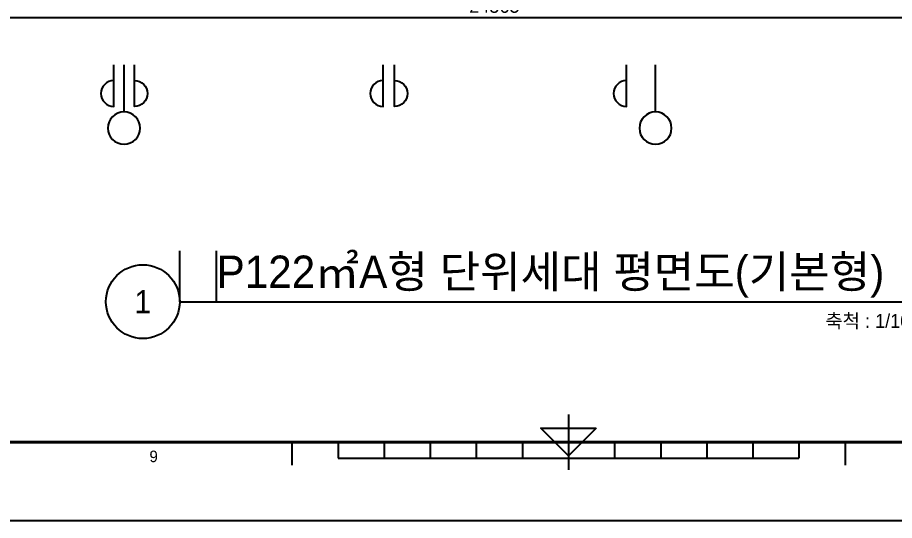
# Model space of a CAD drawing. Header units: millimetres. Extents: x -24416 to 92204, y -190080 to 23760.
# Drawn here: x 15074 to 24586, y -100980 to -95523 of the extents above; entities that cross this region are included whole.
import ezdxf
from ezdxf.enums import TextEntityAlignment as Align

# ---------------------------------------------------------------- set-up
doc = ezdxf.new("R2010")
doc.units = ezdxf.units.MM
doc.header["$LTSCALE"] = 50
doc.linetypes.add('AUDIT_D_220706163347-0', pattern=[0])
doc.layers.get('defpoints').update_dxf_attribs({"color": 139})
for name, color, linetype in [('A-치수', 7, 'AUDIT_D_220706163347-0'), ('AA-BORD-FORM', 7, 'Continuous'), ('AA-BORD-TEXT', 3, 'Continuous'), ('AA-XXXX-DIMS', 7, 'Continuous'), ('AA-XXXX-SYMB', 7, 'Continuous'), ('AA-XXXX-TEXT', 3, 'Continuous'), ('DIM', 7, 'AUDIT_D_220706163347-0')]:
    doc.layers.add(name, color=color, linetype=linetype)
doc.layers.add('Defpoint', color=135, linetype='Continuous', plot=False)
doc.styles.add('HAUD01', font='Dotum.ttf')
doc.styles.add('맑은고딕', font='malgun.ttf', dxfattribs={"width": 0.9})
doc.dimstyles.new('DIM-50', dxfattribs={"dimscale": 50, "dimtxt": 3, "dimasz": 1, "dimexe": 2, "dimexo": 2, "dimgap": 1, "dimtad": 1, "dimdec": 0, "dimzin": 0, "dimdsep": 46, "dimtxsty": '맑은고딕', "dimblk1": 'DIMDOT', "dimblk2": 'DIMDOT', "dimsah": 1, "dimcen": 0.09, "dimdle": 2, "dimclrd": 7, "dimclre": 7, "dimclrt": 3, "dimadec": 0, "dimazin": 0, "dimtfac": 1, "dimtdec": 0, "dimtix": 1, "dimtmove": 2, "dimatfit": 3, "dimldrblk": 'DIMDOT', "dimfxl": 1, "dimtolj": 1, "dimtzin": 0, "dimarcsym": 0})

# ---------------------------------------------------------------- blocks, each defined once
blk = doc.blocks.new('DIMDOT')
at = {"layer": 'AA-XXXX-DIMS'}
for p, q in [((-1.5, 0), (1.5, 0)), ((0, -1.5), (0, 1.5))]:
    blk.add_line(p, q, dxfattribs=at)
for radius in [0.5, 0.25]:
    blk.add_circle((0, 0), radius, dxfattribs=at)
blk = doc.blocks.new('*D51')
at = {"layer": 'defpoints', "color": 0, "transparency": 16777216}
for p in [(7963.9, -117283.4), (32528.9, -117283.4), (32528.9, -119283.4)]:
    blk.add_point(p, dxfattribs=at)
at = {"layer": 'DIM', "color": 7, "lineweight": -2, "transparency": 16777216}
for p, q in [((7963.9, -117383.4), (7963.9, -119383.4)), ((32528.9, -117383.4), (32528.9, -119383.4)), ((8013.9, -119283.4), (32478.9, -119283.4))]:
    blk.add_line(p, q, dxfattribs=at)
at = {"layer": 'DIM', "color": 7, "lineweight": -2, "transparency": 16777216, "xscale": 50, "yscale": 50, "zscale": 50, "rotation": 180}
blk.add_blockref('DIMDOT', (7963.9, -119283.4), dxfattribs=at)
at = {"layer": 'DIM', "color": 7, "lineweight": -2, "transparency": 16777216, "xscale": 50, "yscale": 50, "zscale": 50}
blk.add_blockref('DIMDOT', (32528.9, -119283.4), dxfattribs=at)
at = {"layer": 'DIM', "color": 3, "transparency": 16777216, "insert": (20246.4, -119158.3), "char_height": 150, "attachment_point": 5, "style": 'HAUD01'}
blk.add_mtext('\\A1;24565', dxfattribs=at)
blk = doc.blocks.new('중심')
at = {"layer": 'DIM'}
blk.add_line((-350, 0), (0, 0), dxfattribs=at)
blk.add_circle((-470, 0), 120, dxfattribs=at)
blk = doc.blocks.new('XR-FORM 청주월명')
at = {"layer": 'AA-BORD-FORM', "color": 2}
for p, q in [((421, 23), (421, 11)), ((361, 17), (361, 12)), ((371, 17), (371, 13.5)), ((381, 17), (381, 13.5)), ((391, 17), (391, 13.5)), ((401, 17), (401, 13.5)), ((411, 17), (411, 13.5)), ((431, 17), (431, 13.5)), ((441, 17), (441, 13.5)), ((451, 17), (451, 13.5)), ((461, 17), (461, 13.5)), ((471, 17), (471, 13.5)), ((481, 17), (481, 12)), ((371, 13.5), (471, 13.5))]:
    blk.add_line(p, q, dxfattribs=at)
at = {"layer": 'AA-BORD-FORM', "color": 1}
blk.add_lwpolyline([(0, 0), (841, 0), (841, 594), (0, 594)], close=True, dxfattribs=at)
at = {"layer": 'AA-BORD-FORM', "color": 2, "const_width": 0.682}
blk.add_lwpolyline([(21, 17), (21, 577), (821, 577), (821, 17)], close=True, dxfattribs=at)
at = {"layer": 'AA-BORD-FORM', "color": 2}
blk.add_lwpolyline([(427, 20), (421, 14), (415, 20)], close=True, dxfattribs=at)
at = {"layer": 'AA-BORD-TEXT', "color": 7, "style": 'HAUD01'}
blk.add_text('9', height=2.5, dxfattribs=at).set_placement((331, 13.9), align=Align.MIDDLE_CENTER)
blk = doc.blocks.new('DIM-1108')
at = {"layer": 'DIM'}
for points in [[(16118.9, -119967.8, 1), (16118.9, -120247.8), (16118.9, -119797.8)], [(16343.9, -119967.8, -1), (16343.9, -120247.8), (16343.9, -119797.8)], [(19038.9, -119967.8, 1), (19038.9, -120247.8), (19038.9, -119797.8)], [(19163.9, -119967.8, -1), (19163.9, -120247.8), (19163.9, -119797.8)], [(21678.9, -119967.8, 1), (21678.9, -120247.8), (21678.9, -119797.8)]]:
    blk.add_lwpolyline(points, format="xyb", dxfattribs=at)
at = {"layer": 'A-치수', "xscale": -1.458333333333333, "yscale": 1.458333333333333, "zscale": 1.458333333333333, "rotation": 270}
for p in [(16228.9, -119797.8), (21993.9, -119797.8)]:
    blk.add_blockref('중심', p, dxfattribs=at)
at = {"layer": 'DIM'}
dim = blk.add_linear_dim(base=(32528.9, -119283.4), p1=(7963.9, -117283.4), p2=(32528.9, -117283.4), angle=180, dimstyle='DIM-50', override={"dimscale": 50, "dimtxsty": 'HAUD01'}, dxfattribs=at)
dim.commit()
dim.dimension.update_dxf_attribs({"geometry": '*D51', "text_midpoint": (20246.4, -119158.3)})

msp = doc.modelspace()

# ---------------------------------------------------------------- linework, layer by layer
at = {"layer": 'AA-XXXX-SYMB', "color": 3}
msp.add_line((16833.2, -98606.2), (25266.8, -98606.2), dxfattribs=at)
msp.add_circle((16433.2, -98606.2), 400, dxfattribs=at)
at = {"layer": 'Defpoint'}
for p, q in [((16833.2, -98606.2), (16833.2, -98056.2)), ((17233.2, -98606.2), (17233.2, -98056.2))]:
    msp.add_line(p, q, dxfattribs=at)

# ---------------------------------------------------------------- block references
msp.add_blockref('DIM-1108', (0, 23760))
at = {"xscale": 50, "yscale": 50, "zscale": 50}
msp.add_blockref('XR-FORM 청주월명', (0, -100980), dxfattribs=at)

# ---------------------------------------------------------------- texts
at = {"layer": 'AA-XXXX-TEXT', "style": 'HAUD01'}
msp.add_text('P122㎡A형 단위세대 평면도(기본형)', height=350, dxfattribs=at).set_placement((17233.2, -98456.2))
msp.add_text('1', height=250, dxfattribs=at).set_placement((16433.2, -98606.2), align=Align.MIDDLE_CENTER)
at = {"layer": 'AA-XXXX-TEXT', "insert": (24866.8, -98906.2), "char_height": 150, "attachment_point": 9, "style": 'HAUD01'}
msp.add_mtext('축척 : 1/100', dxfattribs=at)

doc.saveas('drawing.dxf')
